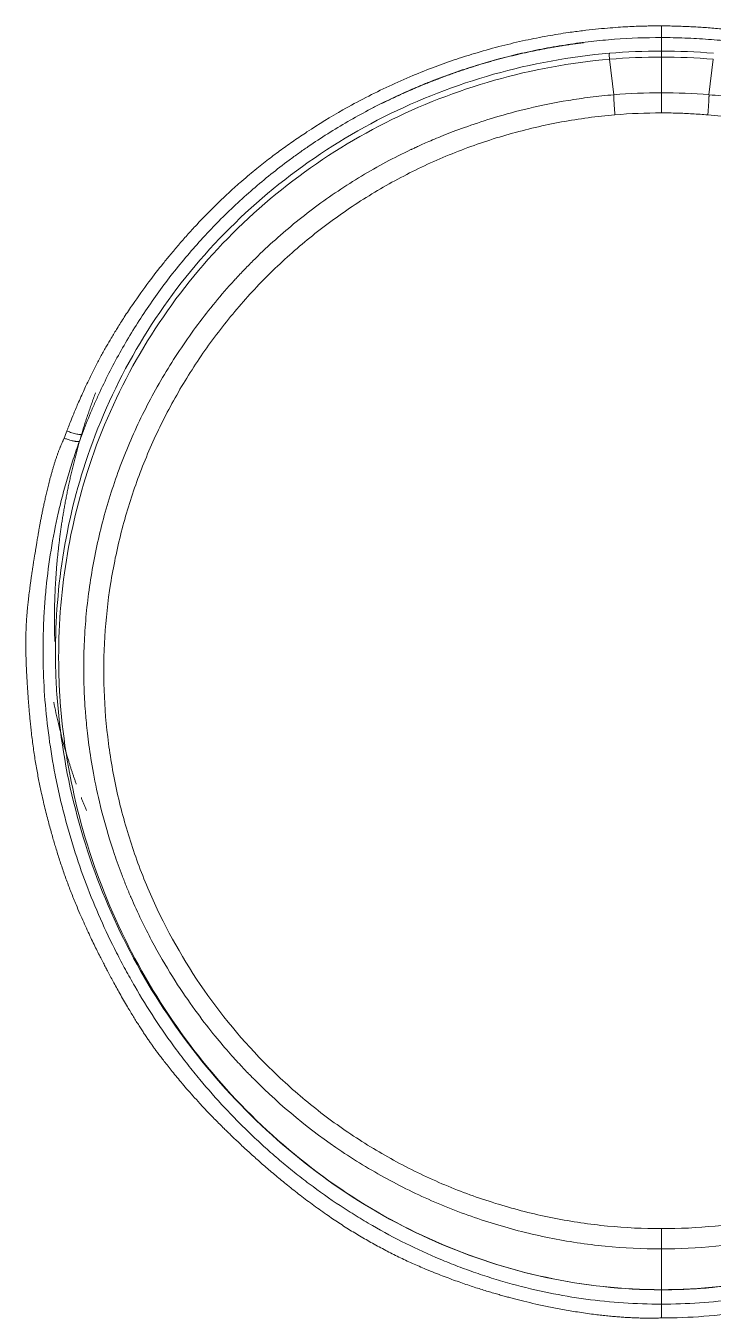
# Model space of a CAD drawing. Extents: x 6534 to 7663, y 0 to 827.
# Drawn here: x 7091.01 to 7104.4, y 447.44 to 472.61 of the extents above; entities that cross this region are included whole.
import ezdxf

# ---------------------------------------------------------------- set-up
doc = ezdxf.new("R2010")
doc.units = 0
doc.header["$LTSCALE"] = 30
doc.header["$MEASUREMENT"] = 0
doc.layers.add('1', color=7, linetype='CONTINUOUS')

msp = doc.modelspace()

# ---------------------------------------------------------------- linework, layer by layer
at = {"layer": '1', "color": 7, "linetype": 'Continuous', "lineweight": 13}
for p, q in [((7103.394, 472.384), (7103.394, 472.384)), ((7103.394, 447.979), (7103.394, 447.713))]:
    msp.add_line(p, q, dxfattribs=at)
at = {"layer": '1', "color": 7, "linetype": 'Continuous', "lineweight": 18}
for p, q in [((7103.394, 471.307), (7103.394, 472.004)), ((7102.466, 471.27), (7102.386, 471.962)), ((7104.322, 471.27), (7104.403, 471.962)), ((7103.394, 448.79), (7103.394, 448.567)), ((7103.394, 448.567), (7103.394, 447.995))]:
    msp.add_line(p, q, dxfattribs=at)
for points, knots in [([(7103.394, 472.612), (7103.377, 472.612), (7103.334, 472.612), (7103.258, 472.612), (7103.16, 472.61), (7103.04, 472.608), (7102.897, 472.603), (7102.732, 472.595), (7102.545, 472.584), (7102.336, 472.568), (7102.105, 472.547), (7101.851, 472.518), (7101.54, 472.477), (7101.168, 472.416), (7100.735, 472.331), (7100.275, 472.223), (7099.829, 472.1), (7099.396, 471.964), (7098.978, 471.816), (7098.538, 471.641), (7097.932, 471.373), (7097.238, 471.015), (7096.63, 470.643), (7096.234, 470.376), (7095.984, 470.199), (7095.778, 470.044), (7095.608, 469.912), (7095.472, 469.802), (7095.328, 469.683), (7095.179, 469.554), (7094.986, 469.383), (7094.701, 469.114), (7094.411, 468.819), (7094.156, 468.54), (7093.985, 468.346), (7093.83, 468.162), (7093.637, 467.926), (7093.388, 467.605), (7093.137, 467.255), (7092.933, 466.95), (7092.795, 466.731), (7092.681, 466.543), (7092.578, 466.366), (7092.478, 466.186), (7092.373, 465.988), (7092.266, 465.777), (7092.153, 465.541), (7092.044, 465.3), (7091.949, 465.077), (7091.881, 464.908), (7091.837, 464.795), (7091.816, 464.739), (7091.809, 464.72)], [0, 0, 0, 0, 0.003552, 0.008593, 0.015124, 0.023145, 0.032657, 0.043661, 0.056158, 0.070147, 0.085629, 0.102605, 0.121072, 0.148461, 0.177909, 0.209417, 0.242985, 0.270623, 0.300261, 0.331899, 0.365539, 0.433253, 0.488373, 0.508883, 0.529393, 0.549903, 0.560905, 0.572669, 0.585196, 0.598484, 0.612534, 0.637123, 0.677525, 0.69607, 0.713457, 0.729687, 0.744762, 0.775145, 0.811847, 0.831926, 0.849381, 0.864211, 0.876415, 0.89083, 0.905997, 0.921916, 0.938586, 0.959097, 0.975492, 0.987772, 0.995941, 1, 1, 1, 1]), ([(7114.98, 464.72), (7114.972, 464.74), (7114.956, 464.783), (7114.929, 464.852), (7114.898, 464.928), (7114.864, 465.013), (7114.826, 465.106), (7114.783, 465.206), (7114.736, 465.314), (7114.685, 465.43), (7114.611, 465.589), (7114.519, 465.782), (7114.411, 465.995), (7114.311, 466.183), (7114.178, 466.423), (7113.989, 466.744), (7113.768, 467.085), (7113.568, 467.374), (7113.417, 467.58), (7113.282, 467.759), (7113.103, 467.988), (7112.86, 468.284), (7112.582, 468.6), (7112.327, 468.871), (7112.111, 469.09), (7111.933, 469.261), (7111.793, 469.391), (7111.687, 469.487), (7111.565, 469.593), (7111.429, 469.71), (7111.276, 469.836), (7111.106, 469.971), (7110.919, 470.113), (7110.714, 470.263), (7110.499, 470.414), (7110.278, 470.561), (7110.057, 470.702), (7109.833, 470.838), (7109.607, 470.969), (7109.379, 471.097), (7109.148, 471.219), (7108.9, 471.344), (7108.636, 471.47), (7108.354, 471.596), (7108.076, 471.712), (7107.795, 471.822), (7107.503, 471.927), (7107.23, 472.018), (7106.958, 472.101), (7106.671, 472.182), (7106.303, 472.275), (7105.855, 472.372), (7105.472, 472.439), (7105.185, 472.481), (7105.024, 472.503), (7104.866, 472.522), (7104.712, 472.539), (7104.562, 472.554), (7104.416, 472.567), (7104.274, 472.577), (7104.137, 472.587), (7104.003, 472.594), (7103.873, 472.6), (7103.748, 472.605), (7103.626, 472.608), (7103.509, 472.611), (7103.432, 472.612), (7103.394, 472.612)], [0, 0, 0, 0, 0.00437, 0.009338, 0.014905, 0.021071, 0.027835, 0.035199, 0.043162, 0.051724, 0.060885, 0.078771, 0.094922, 0.109337, 0.122014, 0.150425, 0.184853, 0.204241, 0.221484, 0.236583, 0.249538, 0.280296, 0.313981, 0.33468, 0.355381, 0.376084, 0.38444, 0.394036, 0.404872, 0.416948, 0.430264, 0.444819, 0.460612, 0.477645, 0.495915, 0.513486, 0.531041, 0.548581, 0.566107, 0.583617, 0.601114, 0.618596, 0.639279, 0.659957, 0.680632, 0.699692, 0.720399, 0.742754, 0.757377, 0.777331, 0.802615, 0.83323, 0.869176, 0.880324, 0.891194, 0.901788, 0.912103, 0.922142, 0.931902, 0.941385, 0.950591, 0.959519, 0.96817, 0.976543, 0.984639, 0.992458, 1, 1, 1, 1]), ([(7092.104, 464.656), (7092.158, 464.797), (7092.213, 464.937), (7092.301, 465.146), (7092.331, 465.215), (7092.392, 465.353), (7092.424, 465.421), (7092.583, 465.762), (7092.72, 466.03), (7093.016, 466.553), (7093.173, 466.809), (7093.425, 467.185), (7093.511, 467.309), (7093.689, 467.554), (7093.78, 467.674), (7094.059, 468.029), (7094.255, 468.259), (7094.51, 468.537), (7094.562, 468.593), (7094.666, 468.702), (7094.719, 468.756), (7094.879, 468.918), (7094.987, 469.023), (7095.318, 469.333), (7095.547, 469.531), (7095.901, 469.815), (7096.021, 469.907), (7096.204, 470.043), (7096.265, 470.088), (7096.389, 470.176), (7096.451, 470.219), (7096.764, 470.433), (7097.02, 470.595), (7097.414, 470.823), (7097.546, 470.896), (7097.748, 471.003), (7097.815, 471.038), (7097.951, 471.107), (7098.02, 471.14), (7098.225, 471.24), (7098.364, 471.303), (7098.573, 471.395), (7098.643, 471.424), (7098.784, 471.483), (7098.854, 471.511), (7099.209, 471.651), (7099.783, 471.851), (7100.372, 472.009), (7100.744, 472.094), (7100.819, 472.11), (7100.968, 472.142), (7101.043, 472.157), (7101.268, 472.199), (7101.418, 472.225), (7101.721, 472.27), (7101.872, 472.29), (7102.176, 472.324), (7102.327, 472.338), (7102.784, 472.373), (7103.089, 472.384), (7103.394, 472.384)], [0, 0, 0, 0, 0.03125, 0.03125, 0.046875, 0.046875, 0.0625, 0.0625, 0.125, 0.125, 0.1875, 0.1875, 0.21875, 0.21875, 0.25, 0.25, 0.3125, 0.3125, 0.328125, 0.328125, 0.34375, 0.34375, 0.375, 0.375, 0.4375, 0.4375, 0.46875, 0.46875, 0.484375, 0.484375, 0.5, 0.5, 0.5625, 0.5625, 0.59375, 0.59375, 0.609375, 0.609375, 0.625, 0.625, 0.65625, 0.65625, 0.671875, 0.671875, 0.6875, 0.6875, 0.75, 0.8125, 0.8125, 0.828125, 0.828125, 0.84375, 0.84375, 0.875, 0.875, 0.90625, 0.90625, 0.9375, 0.9375, 1, 1, 1, 1]), ([(7097.949, 471.101), (7097.981, 471.117), (7098.045, 471.149), (7098.142, 471.195), (7098.239, 471.241), (7098.337, 471.286), (7098.436, 471.33), (7098.535, 471.373), (7098.634, 471.416), (7098.734, 471.458), (7098.834, 471.498), (7098.934, 471.538), (7099.035, 471.577), (7099.136, 471.615), (7099.238, 471.652), (7099.34, 471.689), (7099.442, 471.724), (7099.544, 471.759), (7099.647, 471.792), (7099.75, 471.825), (7099.834, 471.851), (7099.901, 471.871), (7099.95, 471.885), (7099.999, 471.9), (7100.048, 471.914), (7100.097, 471.928), (7100.147, 471.941), (7100.196, 471.955), (7100.245, 471.968), (7100.295, 471.981), (7100.345, 471.994), (7100.394, 472.006), (7100.444, 472.019), (7100.494, 472.031), (7100.544, 472.043), (7100.594, 472.055), (7100.644, 472.067), (7100.695, 472.078), (7100.745, 472.089), (7100.795, 472.1), (7100.846, 472.111), (7100.897, 472.122), (7100.947, 472.132), (7100.998, 472.142), (7101.049, 472.152), (7101.1, 472.162), (7101.151, 472.172), (7101.202, 472.181), (7101.253, 472.19), (7101.305, 472.199), (7101.356, 472.208), (7101.408, 472.217), (7101.459, 472.225), (7101.511, 472.233), (7101.562, 472.241), (7101.614, 472.249), (7101.666, 472.256), (7101.718, 472.264), (7101.77, 472.271), (7101.822, 472.277), (7101.857, 472.282), (7101.874, 472.284)], [0, 0, 0, 0, 0.026209, 0.052436, 0.078678, 0.104933, 0.1312, 0.157475, 0.183756, 0.210042, 0.23633, 0.262617, 0.288901, 0.315179, 0.341449, 0.367708, 0.393953, 0.420183, 0.446394, 0.472583, 0.498747, 0.511091, 0.523445, 0.535811, 0.548187, 0.560574, 0.57297, 0.585376, 0.597791, 0.610215, 0.622648, 0.63509, 0.647541, 0.660002, 0.672471, 0.68495, 0.697438, 0.709935, 0.722442, 0.734958, 0.747483, 0.760018, 0.772562, 0.785115, 0.797678, 0.810251, 0.822833, 0.835425, 0.848026, 0.860637, 0.873258, 0.885888, 0.898528, 0.911178, 0.923838, 0.936507, 0.949186, 0.961875, 0.974573, 0.987282, 1, 1, 1, 1]), ([(7103.394, 472.384), (7103.547, 472.384), (7103.7, 472.381), (7104.005, 472.37), (7104.158, 472.361), (7104.463, 472.338), (7104.615, 472.324), (7104.918, 472.29), (7105.069, 472.27), (7105.523, 472.202), (7105.822, 472.145), (7106.269, 472.043), (7106.417, 472.006), (7106.711, 471.927), (7107.004, 471.843), (7107.294, 471.748), (7107.582, 471.647), (7107.725, 471.594), (7108.008, 471.482), (7108.149, 471.424), (7108.358, 471.333), (7108.427, 471.302), (7108.566, 471.238), (7108.635, 471.206), (7108.977, 471.04), (7109.513, 470.756), (7110.026, 470.433), (7110.402, 470.175), (7110.526, 470.087), (7110.769, 469.907), (7110.89, 469.814), (7111.067, 469.671), (7111.126, 469.623), (7111.242, 469.526), (7111.415, 469.379), (7111.583, 469.227), (7111.914, 468.918), (7112.127, 468.703), (7112.382, 468.425), (7112.433, 468.369), (7112.533, 468.256), (7112.582, 468.198), (7112.729, 468.026), (7112.824, 467.909), (7113.104, 467.554), (7113.281, 467.31), (7113.532, 466.935), (7113.613, 466.808), (7113.732, 466.615), (7113.771, 466.55), (7113.847, 466.42), (7113.885, 466.355), (7114.07, 466.027), (7114.207, 465.76), (7114.461, 465.215), (7114.578, 464.938), (7114.685, 464.656)], [0, 0, 0, 0, 0.03125, 0.03125, 0.0625, 0.0625, 0.09375, 0.09375, 0.125, 0.125, 0.1875, 0.1875, 0.21875, 0.21875, 0.25, 0.28125, 0.28125, 0.3125, 0.3125, 0.34375, 0.34375, 0.359375, 0.359375, 0.375, 0.375, 0.4375, 0.5, 0.5, 0.53125, 0.53125, 0.5625, 0.5625, 0.578125, 0.578125, 0.59375, 0.625, 0.625, 0.6875, 0.6875, 0.703125, 0.703125, 0.71875, 0.71875, 0.75, 0.75, 0.8125, 0.8125, 0.84375, 0.84375, 0.859375, 0.859375, 0.875, 0.875, 0.9375, 0.9375, 1, 1, 1, 1]), ([(7102.466, 471.27), (7102.309, 471.257), (7102.156, 471.241), (7101.861, 471.203), (7101.718, 471.182), (7101.304, 471.114), (7101.048, 471.061), (7100.574, 470.949), (7100.357, 470.89), (7099.961, 470.771), (7099.781, 470.712), (7099.458, 470.598), (7099.315, 470.544), (7099.064, 470.445), (7098.956, 470.399), (7098.773, 470.32), (7098.698, 470.287), (7098.611, 470.247), (7098.586, 470.235), (7098.554, 470.22), (7098.54, 470.214), (7098.526, 470.207), (7098.52, 470.204), (7098.517, 470.203), (7098.515, 470.202), (7098.515, 470.202), (7098.514, 470.202), (7098.514, 470.201), (7098.514, 470.201), (7098.514, 470.201), (7098.514, 470.201), (7098.514, 470.201), (7098.514, 470.201), (7098.349, 470.123), (7098.186, 470.041), (7097.865, 469.869), (7097.707, 469.779), (7097.241, 469.499), (7096.941, 469.298), (7096.364, 468.87), (7096.087, 468.642), (7095.69, 468.283), (7095.561, 468.161), (7095.373, 467.973), (7095.279, 467.877), (7095.173, 467.765), (7095.12, 467.708), (7095.094, 467.679), (7095.081, 467.665), (7095.074, 467.658), (7095.071, 467.654), (7095.07, 467.653), (7095.069, 467.652), (7095.068, 467.651), (7094.817, 467.376), (7094.581, 467.09), (7094.139, 466.498), (7093.934, 466.193), (7093.555, 465.567), (7093.381, 465.245), (7093.067, 464.588), (7092.927, 464.252), (7092.742, 463.741), (7092.685, 463.57), (7092.579, 463.224), (7092.531, 463.051), (7092.398, 462.528), (7092.326, 462.176), (7092.216, 461.469), (7092.178, 461.114), (7092.146, 460.583), (7092.137, 460.317), (7092.137, 460.008), (7092.14, 459.853), (7092.142, 459.776), (7092.144, 459.738), (7092.144, 459.719), (7092.145, 459.709), (7092.145, 459.704), (7092.145, 459.702), (7092.145, 459.701), (7092.145, 459.7), (7092.145, 459.7), (7092.145, 459.7), (7092.145, 459.699), (7092.145, 459.699), (7092.146, 459.669), (7092.148, 459.62), (7092.154, 459.487), (7092.159, 459.403), (7092.174, 459.198), (7092.184, 459.077), (7092.213, 458.801), (7092.231, 458.645), (7092.282, 458.299), (7092.314, 458.109), (7092.396, 457.695), (7092.447, 457.472), (7092.572, 456.995), (7092.647, 456.741), (7092.783, 456.339), (7092.832, 456.202), (7092.913, 455.992), (7092.955, 455.886), (7093.006, 455.76), (7093.033, 455.697), (7093.047, 455.665), (7093.053, 455.649), (7093.057, 455.641), (7093.058, 455.638), (7093.059, 455.635), (7093.06, 455.634), (7093.19, 455.332), (7093.325, 455.054), (7093.597, 454.542), (7093.734, 454.307), (7094.002, 453.879), (7094.134, 453.685), (7094.384, 453.334), (7094.504, 453.177), (7094.726, 452.898), (7094.83, 452.775), (7095.016, 452.56), (7095.099, 452.469), (7095.242, 452.314), (7095.303, 452.251), (7095.375, 452.177), (7095.396, 452.156), (7095.422, 452.129), (7095.434, 452.116), (7095.447, 452.104), (7095.452, 452.099), (7095.455, 452.096), (7095.456, 452.095), (7095.457, 452.094), (7095.457, 452.094), (7095.457, 452.094), (7095.457, 452.094), (7095.457, 452.094), (7095.457, 452.094), (7095.457, 452.094), (7095.457, 452.094), (7095.98, 451.57), (7096.553, 451.099), (7097.47, 450.484), (7097.786, 450.294), (7098.434, 449.946), (7098.767, 449.788), (7099.276, 449.577), (7099.447, 449.51), (7099.793, 449.386), (7099.967, 449.329), (7100.494, 449.168), (7100.85, 449.078), (7101.57, 448.934), (7101.933, 448.879), (7102.663, 448.808), (7103.029, 448.79), (7103.394, 448.79)], [0, 0, 0, 0, 0.007813, 0.007813, 0.015625, 0.015625, 0.03125, 0.03125, 0.046875, 0.046875, 0.0625, 0.0625, 0.078125, 0.078125, 0.09375, 0.09375, 0.109375, 0.109375, 0.117188, 0.117188, 0.121094, 0.123047, 0.124023, 0.124512, 0.124756, 0.124878, 0.124939, 0.124969, 0.124985, 0.124992, 0.124996, 0.124996, 0.125, 0.125, 0.140625, 0.140625, 0.15625, 0.15625, 0.1875, 0.1875, 0.21875, 0.21875, 0.234375, 0.234375, 0.242188, 0.246094, 0.248047, 0.249023, 0.249512, 0.249756, 0.249878, 0.249939, 0.249939, 0.25, 0.25, 0.28125, 0.28125, 0.3125, 0.3125, 0.34375, 0.34375, 0.375, 0.375, 0.390625, 0.390625, 0.40625, 0.40625, 0.4375, 0.4375, 0.46875, 0.46875, 0.484375, 0.492188, 0.496094, 0.498047, 0.499023, 0.499512, 0.499756, 0.499878, 0.499939, 0.499969, 0.499985, 0.499992, 0.499996, 0.499996, 0.5, 0.5, 0.515625, 0.515625, 0.53125, 0.53125, 0.546875, 0.546875, 0.5625, 0.5625, 0.578125, 0.578125, 0.59375, 0.59375, 0.609375, 0.609375, 0.617188, 0.617188, 0.621094, 0.623047, 0.624023, 0.624512, 0.624756, 0.624878, 0.624939, 0.624939, 0.625, 0.625, 0.640625, 0.640625, 0.65625, 0.65625, 0.671875, 0.671875, 0.6875, 0.6875, 0.703125, 0.703125, 0.71875, 0.71875, 0.734375, 0.734375, 0.742188, 0.742188, 0.746094, 0.748047, 0.749023, 0.749512, 0.749756, 0.749878, 0.749939, 0.749969, 0.749985, 0.749992, 0.749996, 0.749996, 0.75, 0.75, 0.8125, 0.8125, 0.84375, 0.84375, 0.875, 0.875, 0.890625, 0.890625, 0.90625, 0.90625, 0.9375, 0.9375, 0.96875, 0.96875, 1, 1, 1, 1]), ([(7103.394, 448.79), (7103.74, 448.79), (7104.087, 448.806), (7104.783, 448.871), (7105.132, 448.92), (7105.825, 449.053), (7106.17, 449.136), (7106.854, 449.335), (7107.193, 449.451), (7107.862, 449.717), (7108.191, 449.867), (7108.836, 450.2), (7109.152, 450.382), (7109.768, 450.78), (7110.067, 450.994), (7110.502, 451.339), (7110.645, 451.458), (7110.854, 451.642), (7110.958, 451.735), (7111.078, 451.847), (7111.137, 451.903), (7111.167, 451.931), (7111.207, 451.971), (7111.233, 451.996), (7111.314, 452.076), (7111.369, 452.131), (7111.506, 452.272), (7111.588, 452.358), (7111.777, 452.565), (7111.883, 452.685), (7112.116, 452.964), (7112.243, 453.122), (7112.511, 453.479), (7112.652, 453.678), (7112.942, 454.122), (7113.091, 454.367), (7113.314, 454.771), (7113.388, 454.911), (7113.499, 455.132), (7113.589, 455.323), (7113.616, 455.381), (7113.648, 455.45), (7113.819, 455.834), (7113.936, 456.136), (7114.133, 456.71), (7114.214, 456.982), (7114.347, 457.489), (7114.399, 457.724), (7114.484, 458.157), (7114.516, 458.354), (7114.566, 458.709), (7114.584, 458.865), (7114.611, 459.138), (7114.62, 459.254), (7114.632, 459.444), (7114.636, 459.518), (7114.64, 459.598), (7114.641, 459.62), (7114.642, 459.644), (7114.642, 459.654), (7114.643, 459.663), (7114.643, 459.666), (7114.643, 459.669), (7114.643, 459.669), (7114.643, 459.669), (7114.643, 459.669), (7114.656, 459.996), (7114.654, 460.327), (7114.621, 460.996), (7114.589, 461.333), (7114.493, 462.008), (7114.43, 462.347), (7114.27, 463.023), (7114.174, 463.36), (7114.005, 463.863), (7113.944, 464.03), (7113.814, 464.362), (7113.744, 464.527), (7113.522, 465.019), (7113.358, 465.342), (7112.993, 465.976), (7112.794, 466.287), (7112.471, 466.741), (7112.359, 466.89), (7112.184, 467.111), (7112.095, 467.221), (7111.989, 467.347), (7111.935, 467.41), (7111.908, 467.441), (7111.894, 467.456), (7111.888, 467.463), (7111.885, 467.468), (7111.883, 467.47), (7111.635, 467.753), (7111.375, 468.022), (7110.832, 468.53), (7110.548, 468.77), (7109.959, 469.22), (7109.653, 469.43), (7109.181, 469.721), (7109.022, 469.814), (7108.779, 469.947), (7108.697, 469.99), (7108.574, 470.054), (7108.513, 470.085), (7108.44, 470.121), (7108.404, 470.139), (7108.386, 470.148), (7108.377, 470.152), (7108.372, 470.155), (7108.37, 470.156), (7108.369, 470.156), (7108.368, 470.157), (7108.368, 470.157), (7108.368, 470.157), (7108.368, 470.157), (7108.368, 470.157), (7108.345, 470.168), (7108.305, 470.187), (7108.191, 470.241), (7108.116, 470.275), (7107.933, 470.357), (7107.824, 470.404), (7107.569, 470.507), (7107.423, 470.564), (7107.093, 470.683), (7106.909, 470.745), (7106.502, 470.87), (7106.278, 470.932), (7105.79, 471.05), (7105.526, 471.106), (7105.098, 471.178), (7104.95, 471.2), (7104.644, 471.239), (7104.486, 471.256), (7104.322, 471.27)], [0, 0, 0, 0, 0.000008, 0.000008, 0.000015, 0.000015, 0.000023, 0.000023, 0.000031, 0.000031, 0.000038, 0.000038, 0.000046, 0.000046, 0.000053, 0.000053, 0.000057, 0.000057, 0.000059, 0.000059, 0.000061, 0.000061, 0.000061, 0.000065, 0.000065, 0.000069, 0.000069, 0.000072, 0.000072, 0.000076, 0.000076, 0.00008, 0.00008, 0.000084, 0.000084, 0.000088, 0.000088, 0.00009, 0.00009, 0.00009, 0.000091, 0.000091, 0.000091, 0.000095, 0.000095, 0.000099, 0.000099, 0.000103, 0.000103, 0.000107, 0.000107, 0.000111, 0.000111, 0.000114, 0.000114, 0.000118, 0.000118, 0.00012, 0.00012, 0.00012, 0.000122, 0.000122, 0.000122, 0.00013, 0.00013, 0.000137, 0.000137, 0.062629, 0.062629, 0.12512, 0.12512, 0.187612, 0.187612, 0.250103, 0.250103, 0.281349, 0.281349, 0.312594, 0.312594, 0.375086, 0.375086, 0.437577, 0.437577, 0.468823, 0.468823, 0.484446, 0.492257, 0.496163, 0.498116, 0.499092, 0.49958, 0.49958, 0.500069, 0.500069, 0.56256, 0.56256, 0.625051, 0.625051, 0.687543, 0.687543, 0.718789, 0.718789, 0.734411, 0.734411, 0.742223, 0.746129, 0.748081, 0.749058, 0.749546, 0.74979, 0.749912, 0.749973, 0.750004, 0.750019, 0.750027, 0.750027, 0.750034, 0.750034, 0.78128, 0.78128, 0.812526, 0.812526, 0.843771, 0.843771, 0.875017, 0.875017, 0.906263, 0.906263, 0.937509, 0.937509, 0.968754, 0.968754, 0.984377, 0.984377, 1, 1, 1, 1]), ([(7103.394, 470.917), (7103.495, 470.917), (7103.697, 470.914), (7103.998, 470.901), (7104.199, 470.887), (7104.299, 470.879)], [0, 0, 0, 0, 0.33373, 0.666922, 1, 1, 1, 1]), ([(7091.574, 460.623), (7091.573, 460.633), (7091.572, 460.678), (7091.57, 460.756), (7091.568, 460.859), (7091.567, 460.961), (7091.567, 461.062), (7091.567, 461.164), (7091.569, 461.264), (7091.571, 461.364), (7091.574, 461.464), (7091.578, 461.564), (7091.582, 461.663), (7091.588, 461.761), (7091.594, 461.859), (7091.601, 461.957), (7091.608, 462.054), (7091.616, 462.151), (7091.625, 462.247), (7091.635, 462.343), (7091.646, 462.439), (7091.657, 462.534), (7091.668, 462.629), (7091.681, 462.724), (7091.694, 462.818), (7091.705, 462.897), (7091.715, 462.961), (7091.723, 463.01), (7091.731, 463.06), (7091.739, 463.109), (7091.747, 463.159), (7091.756, 463.209), (7091.765, 463.259), (7091.774, 463.309), (7091.783, 463.359), (7091.792, 463.409), (7091.802, 463.459), (7091.812, 463.509), (7091.822, 463.56), (7091.832, 463.61), (7091.843, 463.661), (7091.854, 463.711), (7091.865, 463.762), (7091.876, 463.813), (7091.888, 463.863), (7091.899, 463.914), (7091.911, 463.965), (7091.924, 464.016), (7091.936, 464.067), (7091.949, 464.118), (7091.962, 464.169), (7091.975, 464.221), (7091.988, 464.272), (7092.002, 464.323), (7092.016, 464.374), (7092.03, 464.426), (7092.044, 464.477), (7092.059, 464.529), (7092.074, 464.58), (7092.089, 464.632), (7092.104, 464.683), (7092.12, 464.735), (7092.136, 464.787), (7092.152, 464.838), (7092.168, 464.89), (7092.185, 464.942), (7092.202, 464.994), (7092.219, 465.045), (7092.236, 465.097), (7092.254, 465.149), (7092.272, 465.201), (7092.29, 465.253), (7092.308, 465.305), (7092.327, 465.356), (7092.346, 465.408), (7092.359, 465.443), (7092.366, 465.461), (7092.366, 465.462)], [0, 0, 0, 0, 0.006296, 0.027157, 0.047922, 0.068593, 0.089172, 0.10966, 0.130061, 0.150376, 0.170608, 0.190758, 0.210827, 0.230819, 0.250735, 0.270576, 0.290344, 0.310041, 0.329669, 0.349229, 0.368722, 0.388151, 0.407515, 0.426817, 0.446053, 0.465223, 0.475342, 0.485486, 0.495654, 0.505847, 0.516065, 0.526307, 0.536573, 0.546864, 0.557179, 0.567517, 0.57788, 0.588267, 0.598677, 0.609111, 0.619569, 0.63005, 0.640555, 0.651083, 0.661634, 0.672208, 0.682806, 0.693426, 0.704069, 0.714734, 0.725423, 0.736133, 0.746866, 0.757622, 0.768399, 0.779199, 0.79002, 0.800864, 0.811729, 0.822616, 0.833524, 0.844454, 0.855405, 0.866377, 0.877371, 0.888385, 0.89942, 0.910477, 0.921554, 0.932651, 0.943769, 0.954908, 0.966066, 0.977245, 0.988444, 0.999663, 1, 1, 1, 1]), ([(7091.757, 464.581), (7091.753, 464.574), (7091.747, 464.561), (7091.738, 464.54), (7091.728, 464.519), (7091.718, 464.497), (7091.709, 464.474), (7091.699, 464.451), (7091.689, 464.427), (7091.679, 464.403), (7091.669, 464.378), (7091.659, 464.353), (7091.649, 464.326), (7091.639, 464.3), (7091.629, 464.272), (7091.619, 464.244), (7091.609, 464.216), (7091.599, 464.187), (7091.589, 464.157), (7091.579, 464.126), (7091.569, 464.095), (7091.559, 464.064), (7091.549, 464.032), (7091.539, 463.999), (7091.529, 463.965), (7091.52, 463.931), (7091.51, 463.896), (7091.5, 463.86), (7091.49, 463.824), (7091.48, 463.787), (7091.464, 463.725), (7091.443, 463.642), (7091.418, 463.537), (7091.395, 463.437), (7091.373, 463.34), (7091.353, 463.248), (7091.335, 463.16), (7091.318, 463.076), (7091.302, 462.997), (7091.288, 462.922), (7091.275, 462.851), (7091.263, 462.784), (7091.252, 462.722), (7091.242, 462.664), (7091.233, 462.611), (7091.225, 462.562), (7091.218, 462.517), (7091.211, 462.477), (7091.205, 462.441), (7091.198, 462.398), (7091.19, 462.347), (7091.18, 462.286), (7091.169, 462.224), (7091.159, 462.16), (7091.149, 462.095), (7091.139, 462.028), (7091.129, 461.961), (7091.119, 461.892), (7091.109, 461.822), (7091.099, 461.751), (7091.086, 461.653), (7091.071, 461.537), (7091.057, 461.408), (7091.045, 461.301), (7091.037, 461.215), (7091.031, 461.15), (7091.028, 461.106), (7091.025, 461.07), (7091.022, 461.034), (7091.02, 460.99), (7091.017, 460.943), (7091.015, 460.891), (7091.013, 460.836), (7091.012, 460.778), (7091.01, 460.716), (7091.01, 460.65), (7091.009, 460.58), (7091.01, 460.507), (7091.01, 460.431), (7091.012, 460.35), (7091.014, 460.266), (7091.017, 460.179), (7091.021, 460.091), (7091.025, 460.004), (7091.03, 459.918), (7091.035, 459.828), (7091.04, 459.735), (7091.047, 459.639), (7091.054, 459.54), (7091.061, 459.438), (7091.07, 459.332), (7091.079, 459.224), (7091.09, 459.112), (7091.101, 458.997), (7091.115, 458.869), (7091.131, 458.73), (7091.151, 458.582), (7091.171, 458.438), (7091.193, 458.299), (7091.216, 458.163), (7091.24, 458.031), (7091.264, 457.904), (7091.289, 457.78), (7091.319, 457.643), (7091.353, 457.494), (7091.391, 457.336), (7091.429, 457.186), (7091.466, 457.047), (7091.502, 456.916), (7091.536, 456.795), (7091.569, 456.682), (7091.603, 456.57), (7091.638, 456.454), (7091.677, 456.333), (7091.718, 456.211), (7091.759, 456.091), (7091.803, 455.971), (7091.847, 455.851), (7091.893, 455.732), (7091.94, 455.614), (7091.996, 455.476), (7092.062, 455.322), (7092.135, 455.155), (7092.206, 455), (7092.274, 454.855), (7092.338, 454.721), (7092.399, 454.598), (7092.455, 454.485), (7092.508, 454.383), (7092.555, 454.291), (7092.622, 454.164), (7092.715, 453.989), (7092.844, 453.756), (7092.958, 453.559), (7093.047, 453.408), (7093.105, 453.313), (7093.161, 453.223), (7093.215, 453.138), (7093.267, 453.057), (7093.317, 452.982), (7093.364, 452.911), (7093.409, 452.844), (7093.445, 452.793), (7093.474, 452.752), (7093.5, 452.716), (7093.535, 452.668), (7093.579, 452.61), (7093.631, 452.54), (7093.693, 452.46), (7093.763, 452.37), (7093.844, 452.269), (7093.934, 452.158), (7094.035, 452.037), (7094.146, 451.907), (7094.268, 451.768), (7094.402, 451.621), (7094.547, 451.465), (7094.705, 451.302), (7094.839, 451.168), (7094.945, 451.064), (7095.02, 450.992), (7095.098, 450.917), (7095.18, 450.839), (7095.265, 450.76), (7095.354, 450.678), (7095.446, 450.594), (7095.543, 450.508), (7095.642, 450.42), (7095.746, 450.33), (7095.854, 450.239), (7095.966, 450.146), (7096.082, 450.051), (7096.202, 449.955), (7096.326, 449.858), (7096.455, 449.759), (7096.588, 449.66), (7096.726, 449.56), (7096.86, 449.465), (7096.988, 449.377), (7097.11, 449.295), (7097.233, 449.216), (7097.357, 449.138), (7097.482, 449.062), (7097.607, 448.988), (7097.734, 448.916), (7097.861, 448.846), (7097.989, 448.778), (7098.118, 448.711), (7098.247, 448.647), (7098.377, 448.584), (7098.508, 448.523), (7098.64, 448.465), (7098.781, 448.404), (7098.93, 448.343), (7099.085, 448.281), (7099.235, 448.224), (7099.379, 448.171), (7099.518, 448.122), (7099.651, 448.077), (7099.778, 448.035), (7099.9, 447.997), (7100.015, 447.961), (7100.125, 447.929), (7100.229, 447.899), (7100.326, 447.872), (7100.418, 447.847), (7100.547, 447.813), (7100.722, 447.768), (7100.953, 447.714), (7101.203, 447.66), (7101.474, 447.608), (7101.766, 447.559), (7102.01, 447.524), (7102.198, 447.5), (7102.322, 447.487), (7102.441, 447.475), (7102.554, 447.466), (7102.662, 447.458), (7102.765, 447.452), (7102.862, 447.447), (7102.954, 447.444), (7103.041, 447.442), (7103.122, 447.441), (7103.198, 447.441), (7103.268, 447.442), (7103.333, 447.443), (7103.375, 447.445), (7103.394, 447.446)], [0, 0, 0, 0, 0.000926, 0.001878, 0.002856, 0.003859, 0.004888, 0.005943, 0.007022, 0.008127, 0.009257, 0.010412, 0.011592, 0.012797, 0.014025, 0.015278, 0.016555, 0.017855, 0.019178, 0.020525, 0.021896, 0.023292, 0.024713, 0.02616, 0.027633, 0.029134, 0.030662, 0.032216, 0.033799, 0.03541, 0.037048, 0.041736, 0.046246, 0.050574, 0.054715, 0.058668, 0.062432, 0.066009, 0.069398, 0.0726, 0.075615, 0.078442, 0.081082, 0.083536, 0.085802, 0.087882, 0.089776, 0.091483, 0.093003, 0.094338, 0.096884, 0.099481, 0.102127, 0.104824, 0.107572, 0.11037, 0.113218, 0.116117, 0.119067, 0.122068, 0.125119, 0.131385, 0.136767, 0.141261, 0.144869, 0.147589, 0.149421, 0.150364, 0.152049, 0.153884, 0.155869, 0.158004, 0.16029, 0.162726, 0.165312, 0.168049, 0.170935, 0.173972, 0.177159, 0.180495, 0.183982, 0.187619, 0.191405, 0.194867, 0.19846, 0.202185, 0.206042, 0.210031, 0.214151, 0.218404, 0.222789, 0.227306, 0.231955, 0.236737, 0.241652, 0.247978, 0.254147, 0.260157, 0.266008, 0.271701, 0.277234, 0.282609, 0.287826, 0.292883, 0.300014, 0.306761, 0.313126, 0.319108, 0.324707, 0.329923, 0.334757, 0.339207, 0.34449, 0.349769, 0.355047, 0.360322, 0.365594, 0.370864, 0.376132, 0.381396, 0.386658, 0.394652, 0.402183, 0.409251, 0.415855, 0.421997, 0.427675, 0.43289, 0.437642, 0.441931, 0.445758, 0.45548, 0.466513, 0.478859, 0.483678, 0.488284, 0.492676, 0.496855, 0.50082, 0.504572, 0.508109, 0.511433, 0.514544, 0.515824, 0.517685, 0.520128, 0.523152, 0.526757, 0.530943, 0.535711, 0.541059, 0.546988, 0.553498, 0.560589, 0.56826, 0.576511, 0.585341, 0.59475, 0.604737, 0.608896, 0.613224, 0.617722, 0.622389, 0.627228, 0.632236, 0.637415, 0.642764, 0.648285, 0.653976, 0.659838, 0.665872, 0.672077, 0.678454, 0.685003, 0.691724, 0.698617, 0.705683, 0.712922, 0.719009, 0.725088, 0.731159, 0.73722, 0.743273, 0.749318, 0.755353, 0.761379, 0.767396, 0.773404, 0.779402, 0.78539, 0.791369, 0.797338, 0.803297, 0.810478, 0.817386, 0.824022, 0.830386, 0.836478, 0.842298, 0.847847, 0.853124, 0.858129, 0.862863, 0.867325, 0.871515, 0.875435, 0.879083, 0.888086, 0.897892, 0.9085, 0.919912, 0.932129, 0.945152, 0.950527, 0.955679, 0.960606, 0.965309, 0.969788, 0.974043, 0.978073, 0.981879, 0.98546, 0.988817, 0.991949, 0.994857, 0.997541, 1, 1, 1, 1]), ([(7092.054, 464.52), (7092.012, 464.405), (7091.972, 464.29), (7091.915, 464.117), (7091.896, 464.059), (7091.86, 463.943), (7091.842, 463.884), (7091.791, 463.709), (7091.758, 463.592), (7091.697, 463.356), (7091.668, 463.238), (7091.587, 462.881), (7091.54, 462.642), (7091.462, 462.16), (7091.43, 461.918), (7091.393, 461.551), (7091.383, 461.428), (7091.366, 461.184), (7091.359, 461.062), (7091.344, 460.696), (7091.342, 460.452), (7091.356, 459.721), (7091.395, 459.235), (7091.494, 458.508), (7091.534, 458.266), (7091.605, 457.903), (7091.63, 457.782), (7091.684, 457.541), (7091.713, 457.42), (7091.805, 457.062), (7091.872, 456.826), (7092.019, 456.358), (7092.099, 456.127), (7092.272, 455.67), (7092.364, 455.443), (7092.562, 454.996), (7092.667, 454.775), (7092.834, 454.446), (7092.891, 454.338), (7093.009, 454.121), (7093.069, 454.014), (7093.255, 453.693), (7093.384, 453.483), (7093.655, 453.072), (7093.795, 452.87), (7094.015, 452.573), (7094.127, 452.426), (7094.242, 452.282), (7094.32, 452.186), (7094.359, 452.138), (7094.557, 451.901), (7094.72, 451.717), (7094.972, 451.447), (7095.057, 451.359), (7095.23, 451.184), (7095.317, 451.098), (7095.495, 450.928), (7095.585, 450.844), (7095.768, 450.679), (7095.861, 450.598), (7096.049, 450.439), (7096.144, 450.36), (7096.336, 450.207), (7096.628, 449.981), (7096.929, 449.768), (7097.237, 449.565), (7097.341, 449.499), (7097.55, 449.369), (7097.656, 449.306), (7097.976, 449.121), (7098.193, 449.005), (7098.633, 448.786), (7098.857, 448.683), (7099.199, 448.54), (7099.314, 448.494), (7099.544, 448.406), (7099.66, 448.364), (7099.894, 448.284), (7100.011, 448.245), (7100.247, 448.172), (7100.366, 448.138), (7100.722, 448.041), (7100.961, 447.984), (7101.44, 447.886), (7101.682, 447.845), (7102.167, 447.78), (7102.41, 447.755), (7102.9, 447.722), (7103.147, 447.714), (7103.394, 447.714)], [0, 0, 0, 0, 0.015625, 0.015625, 0.023438, 0.023438, 0.03125, 0.03125, 0.046875, 0.046875, 0.0625, 0.0625, 0.09375, 0.09375, 0.125, 0.125, 0.140625, 0.140625, 0.15625, 0.15625, 0.1875, 0.1875, 0.25, 0.25, 0.28125, 0.28125, 0.296875, 0.296875, 0.3125, 0.3125, 0.34375, 0.34375, 0.375, 0.375, 0.40625, 0.40625, 0.4375, 0.4375, 0.453125, 0.453125, 0.46875, 0.46875, 0.5, 0.5, 0.53125, 0.53125, 0.546875, 0.554688, 0.554688, 0.5625, 0.5625, 0.59375, 0.59375, 0.609375, 0.609375, 0.625, 0.625, 0.640625, 0.640625, 0.65625, 0.65625, 0.671875, 0.671875, 0.6875, 0.71875, 0.71875, 0.734375, 0.734375, 0.75, 0.75, 0.78125, 0.78125, 0.8125, 0.8125, 0.828125, 0.828125, 0.84375, 0.84375, 0.859375, 0.859375, 0.875, 0.875, 0.90625, 0.90625, 0.9375, 0.9375, 0.96875, 0.96875, 1, 1, 1, 1]), ([(7092.054, 464.519), (7092.059, 464.532), (7092.063, 464.544), (7092.072, 464.569), (7092.077, 464.581), (7092.089, 464.614), (7092.097, 464.635), (7092.104, 464.656)], [0, 0, 0, 0, 0.271085, 0.271085, 0.542169, 0.542169, 1, 1, 1, 1]), ([(7115.032, 464.581), (7115.095, 464.409), (7115.152, 464.24), (7115.258, 463.903), (7115.307, 463.736), (7115.396, 463.402), (7115.436, 463.236), (7115.49, 462.988), (7115.516, 462.865), (7115.543, 462.722), (7115.556, 462.65), (7115.562, 462.615), (7115.565, 462.597), (7115.567, 462.588), (7115.568, 462.584), (7115.568, 462.581), (7115.568, 462.58), (7115.568, 462.58), (7115.568, 462.58), (7115.568, 462.579), (7115.568, 462.579), (7115.646, 462.127), (7115.703, 461.713), (7115.756, 461.152), (7115.769, 460.975), (7115.779, 460.724), (7115.783, 460.603), (7115.783, 460.467), (7115.782, 460.402), (7115.782, 460.369), (7115.782, 460.353), (7115.781, 460.345), (7115.781, 460.341), (7115.781, 460.339), (7115.781, 460.338), (7115.781, 460.337), (7115.781, 460.337), (7115.781, 460.337), (7115.781, 460.337), (7115.77, 459.881), (7115.737, 459.425), (7115.657, 458.743), (7115.625, 458.516), (7115.571, 458.175), (7115.541, 458.005), (7115.504, 457.806), (7115.485, 457.707), (7115.475, 457.657), (7115.47, 457.633), (7115.468, 457.622), (7115.466, 457.615), (7115.466, 457.611), (7115.419, 457.384), (7115.363, 457.155), (7115.23, 456.687), (7115.153, 456.448), (7114.979, 455.96), (7114.882, 455.711), (7114.721, 455.33), (7114.665, 455.201), (7114.577, 455.007), (7114.532, 454.91), (7114.477, 454.795), (7114.45, 454.738), (7114.436, 454.709), (7114.429, 454.694), (7114.426, 454.688), (7114.424, 454.684), (7114.423, 454.682), (7114.29, 454.41), (7114.153, 454.146), (7113.865, 453.629), (7113.715, 453.376), (7113.396, 452.882), (7113.228, 452.64), (7112.872, 452.168), (7112.683, 451.937), (7112.382, 451.6), (7112.279, 451.489), (7112.159, 451.366), (7112.144, 451.35), (7112.128, 451.335), (7112.126, 451.333), (7112.126, 451.332), (7112.126, 451.332), (7112.125, 451.331), (7112.123, 451.33), (7112.118, 451.324), (7112.105, 451.311), (7112.061, 451.267), (7111.958, 451.164), (7111.864, 451.071), (7111.548, 450.766), (7111.296, 450.537), (7110.795, 450.108), (7110.546, 449.908), (7110.175, 449.631), (7110.052, 449.543), (7109.869, 449.416), (7109.777, 449.353), (7109.671, 449.283), (7109.619, 449.249), (7109.592, 449.232), (7109.579, 449.223), (7109.572, 449.219), (7109.569, 449.217), (7109.567, 449.216), (7109.567, 449.215), (7109.566, 449.215), (7109.566, 449.215), (7109.566, 449.215), (7109.384, 449.098), (7109.19, 448.984), (7108.775, 448.76), (7108.553, 448.651), (7108.079, 448.438), (7107.826, 448.335), (7107.421, 448.184), (7107.281, 448.134), (7107.065, 448.061), (7106.955, 448.024), (7106.823, 447.982), (7106.757, 447.961), (7106.723, 447.951), (7106.706, 447.946), (7106.698, 447.943), (7106.694, 447.942), (7106.692, 447.941), (7106.691, 447.941), (7106.69, 447.941), (7106.69, 447.941), (7106.422, 447.858), (7106.15, 447.786), (7105.604, 447.662), (7105.329, 447.61), (7104.777, 447.528), (7104.5, 447.497), (7103.946, 447.456), (7103.67, 447.446), (7103.394, 447.446)], [0, 0, 0, 0, 0.03125, 0.03125, 0.0625, 0.0625, 0.09375, 0.09375, 0.109375, 0.117188, 0.121094, 0.123047, 0.124023, 0.124512, 0.124756, 0.124878, 0.124939, 0.124969, 0.124985, 0.124985, 0.125, 0.125, 0.1875, 0.1875, 0.21875, 0.21875, 0.234375, 0.242187, 0.246094, 0.248047, 0.249023, 0.249512, 0.249756, 0.249878, 0.249939, 0.249969, 0.249985, 0.249985, 0.25, 0.25, 0.3125, 0.3125, 0.34375, 0.34375, 0.359375, 0.367188, 0.371094, 0.373047, 0.374023, 0.374512, 0.374512, 0.375, 0.375, 0.40625, 0.40625, 0.4375, 0.4375, 0.46875, 0.46875, 0.484375, 0.484375, 0.492188, 0.496094, 0.498047, 0.499023, 0.499512, 0.499756, 0.499756, 0.5, 0.5, 0.53125, 0.53125, 0.5625, 0.5625, 0.59375, 0.59375, 0.625, 0.625, 0.640625, 0.640625, 0.642578, 0.642822, 0.642853, 0.642853, 0.642883, 0.642883, 0.642944, 0.643066, 0.643555, 0.644531, 0.648438, 0.65625, 0.65625, 0.6875, 0.6875, 0.71875, 0.71875, 0.734375, 0.734375, 0.742188, 0.746094, 0.748047, 0.749023, 0.749512, 0.749756, 0.749878, 0.749939, 0.749969, 0.749985, 0.749985, 0.75, 0.75, 0.78125, 0.78125, 0.8125, 0.8125, 0.84375, 0.84375, 0.859375, 0.859375, 0.867188, 0.871094, 0.873047, 0.874023, 0.874512, 0.874756, 0.874878, 0.874939, 0.874969, 0.874969, 0.875, 0.875, 0.90625, 0.90625, 0.9375, 0.9375, 0.96875, 0.96875, 1, 1, 1, 1]), ([(7114.735, 464.52), (7114.777, 464.405), (7114.817, 464.289), (7114.874, 464.116), (7114.893, 464.058), (7114.929, 463.941), (7114.947, 463.883), (7114.999, 463.707), (7115.031, 463.59), (7115.093, 463.353), (7115.122, 463.235), (7115.203, 462.878), (7115.249, 462.638), (7115.328, 462.155), (7115.36, 461.912), (7115.396, 461.544), (7115.407, 461.422), (7115.424, 461.177), (7115.43, 461.054), (7115.445, 460.688), (7115.447, 460.443), (7115.437, 459.955), (7115.425, 459.711), (7115.396, 459.346), (7115.384, 459.225), (7115.358, 458.981), (7115.343, 458.86), (7115.31, 458.617), (7115.291, 458.495), (7115.251, 458.253), (7115.229, 458.131), (7115.193, 457.95), (7115.181, 457.889), (7115.156, 457.768), (7115.142, 457.707), (7115.101, 457.526), (7115.072, 457.406), (7114.98, 457.047), (7114.913, 456.81), (7114.764, 456.342), (7114.684, 456.111), (7114.51, 455.653), (7114.417, 455.426), (7114.219, 454.978), (7114.113, 454.756), (7113.946, 454.428), (7113.888, 454.319), (7113.77, 454.102), (7113.709, 453.994), (7113.522, 453.674), (7113.392, 453.464), (7113.12, 453.052), (7112.978, 452.85), (7112.757, 452.553), (7112.645, 452.406), (7112.529, 452.262), (7112.451, 452.166), (7112.412, 452.118), (7112.214, 451.881), (7112.051, 451.697), (7111.716, 451.34), (7111.544, 451.167), (7111.191, 450.83), (7111.01, 450.668), (7110.638, 450.353), (7110.448, 450.201), (7110.057, 449.908), (7109.857, 449.767), (7109.55, 449.564), (7109.446, 449.497), (7109.236, 449.368), (7109.13, 449.304), (7108.809, 449.119), (7108.592, 449.003), (7108.15, 448.783), (7107.926, 448.681), (7107.584, 448.538), (7107.469, 448.492), (7107.296, 448.426), (7107.238, 448.404), (7107.122, 448.362), (7107.063, 448.341), (7106.772, 448.241), (7106.537, 448.169), (7106.065, 448.04), (7105.827, 447.983), (7105.349, 447.886), (7105.108, 447.845), (7104.624, 447.78), (7104.38, 447.755), (7103.89, 447.722), (7103.643, 447.714), (7103.394, 447.714)], [0, 0, 0, 0, 0.015625, 0.015625, 0.023437, 0.023437, 0.03125, 0.03125, 0.046875, 0.046875, 0.0625, 0.0625, 0.09375, 0.09375, 0.125, 0.125, 0.140625, 0.140625, 0.15625, 0.15625, 0.1875, 0.1875, 0.21875, 0.21875, 0.234375, 0.234375, 0.25, 0.25, 0.265625, 0.265625, 0.28125, 0.28125, 0.289062, 0.289062, 0.296875, 0.296875, 0.3125, 0.3125, 0.34375, 0.34375, 0.375, 0.375, 0.40625, 0.40625, 0.4375, 0.4375, 0.453125, 0.453125, 0.46875, 0.46875, 0.5, 0.5, 0.53125, 0.53125, 0.546875, 0.554687, 0.554687, 0.5625, 0.5625, 0.59375, 0.59375, 0.625, 0.625, 0.65625, 0.65625, 0.6875, 0.6875, 0.71875, 0.71875, 0.734375, 0.734375, 0.75, 0.75, 0.78125, 0.78125, 0.8125, 0.8125, 0.828125, 0.828125, 0.835937, 0.835937, 0.84375, 0.84375, 0.875, 0.875, 0.90625, 0.90625, 0.9375, 0.9375, 0.96875, 0.96875, 1, 1, 1, 1]), ([(7115.2, 460.2), (7115.2, 460.154), (7115.198, 460.108), (7115.192, 459.904), (7115.185, 459.743), (7115.162, 459.412), (7115.147, 459.243), (7115.118, 458.983), (7115.107, 458.896), (7115.083, 458.718), (7115.07, 458.628), (7115.028, 458.355), (7114.995, 458.168), (7114.918, 457.788), (7114.874, 457.594), (7114.775, 457.201), (7114.72, 457.001), (7114.627, 456.698), (7114.595, 456.596), (7114.544, 456.442), (7114.518, 456.365), (7114.486, 456.275), (7114.47, 456.23), (7114.462, 456.207), (7114.458, 456.196), (7114.456, 456.19), (7114.455, 456.187), (7114.454, 456.186), (7114.454, 456.185), (7114.454, 456.185), (7114.373, 455.962), (7114.288, 455.746), (7114.112, 455.329), (7114.02, 455.128), (7113.833, 454.74), (7113.737, 454.554), (7113.542, 454.197), (7113.443, 454.027), (7113.146, 453.537), (7112.946, 453.24), (7112.651, 452.835), (7112.554, 452.707), (7112.411, 452.525), (7112.339, 452.436), (7112.258, 452.336), (7112.217, 452.288), (7112.197, 452.263), (7112.187, 452.251), (7112.182, 452.245), (7112.179, 452.242), (7112.178, 452.241), (7112.177, 452.24), (7112.177, 452.24), (7112.177, 452.24), (7112.177, 452.24), (7112.177, 452.24), (7112.078, 452.123), (7111.958, 451.984), (7111.739, 451.746), (7111.581, 451.578), (7111.303, 451.299), (7110.981, 450.997), (7110.735, 450.783), (7110.472, 450.564), (7110.332, 450.453), (7110.034, 450.226), (7109.877, 450.112), (7109.543, 449.883), (7109.367, 449.768), (7108.998, 449.542), (7108.805, 449.431), (7108.401, 449.214), (7108.19, 449.11), (7107.754, 448.91), (7107.528, 448.816), (7107.066, 448.639), (7106.829, 448.557), (7106.47, 448.445), (7106.349, 448.41), (7106.107, 448.343), (7105.986, 448.312), (7105.62, 448.225), (7105.375, 448.176), (7104.884, 448.095), (7104.639, 448.063), (7104.393, 448.04)], [0, 0, 0, 0, 0.0093, 0.0093, 0.041258, 0.041258, 0.073216, 0.073216, 0.089195, 0.089195, 0.105174, 0.105174, 0.137132, 0.137132, 0.16909, 0.16909, 0.201048, 0.201048, 0.217027, 0.217027, 0.225017, 0.229012, 0.231009, 0.232008, 0.232507, 0.232757, 0.232881, 0.232944, 0.232944, 0.233006, 0.233006, 0.264964, 0.264964, 0.296922, 0.296922, 0.328881, 0.328881, 0.360839, 0.360839, 0.424755, 0.424755, 0.456713, 0.456713, 0.472692, 0.480681, 0.484676, 0.486673, 0.487672, 0.488172, 0.488421, 0.488546, 0.488608, 0.48864, 0.488655, 0.488655, 0.488671, 0.488671, 0.552587, 0.552587, 0.584545, 0.616503, 0.648461, 0.680419, 0.680419, 0.712377, 0.712377, 0.744335, 0.744335, 0.776294, 0.776294, 0.808252, 0.808252, 0.84021, 0.84021, 0.872168, 0.872168, 0.904126, 0.904126, 0.920105, 0.920105, 0.936084, 0.936084, 0.968042, 0.968042, 1, 1, 1, 1]), ([(7091.59, 460.111), (7091.595, 459.939), (7091.672, 458.258), (7092.487, 455.104), (7095.098, 451.308), (7098.858, 448.657), (7101.882, 447.993), (7103.394, 447.993)], [0, 0, 0, 0, 0.027679, 0.27076, 0.51384, 0.756921, 1, 1, 1, 1]), ([(7103.394, 447.995), (7101.886, 447.995), (7098.868, 448.656), (7095.113, 451.301), (7092.516, 455.095), (7091.724, 458.232), (7091.655, 459.894), (7091.652, 460.055)], [0, 0, 0, 0, 0.243483, 0.486965, 0.730447, 0.973929, 1, 1, 1, 1]), ([(7115.138, 460.086), (7115.135, 459.915), (7115.067, 458.242), (7114.273, 455.095), (7111.676, 451.301), (7107.921, 448.656), (7104.903, 447.995), (7103.394, 447.995)], [0, 0, 0, 0, 0.027739, 0.270805, 0.513871, 0.756937, 1, 1, 1, 1]), ([(7091.554, 459.44), (7091.581, 459.3), (7091.665, 458.914), (7091.775, 458.511), (7091.864, 458.226), (7091.884, 458.163), (7091.905, 458.101), (7091.925, 458.038), (7091.947, 457.976), (7091.968, 457.914), (7091.983, 457.87), (7091.991, 457.848), (7091.992, 457.845)], [0, 0, 0, 0, 0.257645, 0.717479, 0.757433, 0.797328, 0.837165, 0.876943, 0.916662, 0.956322, 0.995924, 1, 1, 1, 1]), ([(7092.091, 457.579), (7092.095, 457.568), (7092.107, 457.536), (7092.128, 457.485), (7092.152, 457.424), (7092.173, 457.372), (7092.187, 457.339), (7092.192, 457.326)], [0, 0, 0, 0, 0.131458, 0.37092, 0.610024, 0.84877, 1, 1, 1, 1]), ([(7104.393, 448.04), (7104.376, 448.038), (7104.342, 448.035), (7104.29, 448.03), (7104.237, 448.026), (7104.185, 448.022), (7104.131, 448.019), (7104.077, 448.015), (7104.023, 448.012), (7103.968, 448.009), (7103.913, 448.006), (7103.857, 448.003), (7103.801, 448.001), (7103.744, 447.999), (7103.687, 447.997), (7103.63, 447.996), (7103.571, 447.995), (7103.513, 447.994), (7103.454, 447.993), (7103.414, 447.993), (7103.394, 447.993)], [0, 0, 0, 0, 0.051577, 0.103621, 0.156133, 0.209111, 0.262557, 0.316471, 0.370853, 0.425704, 0.481022, 0.53681, 0.593066, 0.649791, 0.706985, 0.764649, 0.822782, 0.881385, 0.940457, 1, 1, 1, 1])]:
    msp.add_open_spline(points, degree=3, knots=knots, dxfattribs=at)
at = {"layer": '1', "color": 7, "linetype": 'Continuous', "lineweight": 13}
for points, knots in [([(7103.394, 472.384), (7103.394, 472.382), (7103.394, 472.385), (7103.394, 472.409), (7103.394, 472.443), (7103.394, 472.487), (7103.394, 472.544), (7103.394, 472.59), (7103.394, 472.612)], [0, 0, 0, 0, 0.186658, 0.352813, 0.518967, 0.685121, 0.851276, 1, 1, 1, 1]), ([(7102.382, 472.079), (7100.856, 471.95), (7097.847, 471.103), (7094.169, 468.243), (7091.97, 464.355), (7091.557, 461.467), (7091.59, 460.111)], [0, 0, 0, 0, 0.257239, 0.514477, 0.771716, 1, 1, 1, 1]), ([(7091.652, 460.055), (7091.622, 461.413), (7092.048, 464.289), (7094.236, 468.146), (7097.877, 470.985), (7100.866, 471.833), (7102.386, 471.962)], [0, 0, 0, 0, 0.229615, 0.48641, 0.743205, 1, 1, 1, 1]), ([(7102.49, 470.879), (7102.487, 470.915), (7102.481, 470.979), (7102.476, 471.06), (7102.472, 471.122), (7102.469, 471.176), (7102.466, 471.231), (7102.466, 471.259), (7102.466, 471.27)], [0, 0, 0, 0, 0.202682, 0.351345, 0.500008, 0.648671, 0.797334, 1, 1, 1, 1]), ([(7103.394, 470.917), (7103.394, 470.937), (7103.394, 470.957), (7103.394, 470.998), (7103.394, 471.019), (7103.394, 471.06), (7103.394, 471.081), (7103.394, 471.121), (7103.394, 471.14), (7103.394, 471.176), (7103.394, 471.194), (7103.394, 471.225), (7103.394, 471.239), (7103.394, 471.264), (7103.394, 471.275), (7103.394, 471.294), (7103.394, 471.301), (7103.394, 471.307)], [0, 0, 0, 0, 0.125, 0.125, 0.25, 0.25, 0.375, 0.375, 0.5, 0.5, 0.625, 0.625, 0.75, 0.75, 0.875, 0.875, 1, 1, 1, 1]), ([(7103.394, 449.184), (7103.044, 449.184), (7102.693, 449.201), (7101.995, 449.269), (7101.648, 449.32), (7100.961, 449.456), (7100.621, 449.539), (7099.951, 449.739), (7099.621, 449.854), (7098.974, 450.116), (7098.658, 450.263), (7098.041, 450.586), (7097.741, 450.763), (7097.159, 451.143), (7096.878, 451.347), (7096.336, 451.78), (7096.076, 452.009), (7095.33, 452.733), (7094.88, 453.264), (7094.087, 454.4), (7093.744, 455.007), (7093.322, 455.957), (7093.196, 456.281), (7092.977, 456.939), (7092.883, 457.274), (7092.727, 457.951), (7092.666, 458.293), (7092.575, 458.98), (7092.546, 459.326), (7092.522, 460.019), (7092.527, 460.365), (7092.569, 461.055), (7092.607, 461.399), (7092.715, 462.08), (7092.784, 462.418), (7092.955, 463.084), (7093.056, 463.412), (7093.288, 464.057), (7093.42, 464.374), (7093.712, 464.992), (7093.872, 465.294), (7094.22, 465.882), (7094.408, 466.167), (7094.81, 466.719), (7095.024, 466.986), (7095.475, 467.498), (7095.713, 467.744), (7096.212, 468.212), (7096.473, 468.434), (7097.016, 468.854), (7097.297, 469.051), (7097.879, 469.42), (7098.18, 469.59), (7098.797, 469.903), (7099.114, 470.044), (7099.761, 470.297), (7100.092, 470.407), (7100.764, 470.597), (7101.104, 470.677), (7101.793, 470.803), (7102.141, 470.849), (7102.49, 470.879)], [0, 0, 0, 0, 0.03125, 0.03125, 0.0625, 0.0625, 0.09375, 0.09375, 0.125, 0.125, 0.15625, 0.15625, 0.1875, 0.1875, 0.21875, 0.21875, 0.25, 0.25, 0.3125, 0.3125, 0.375, 0.375, 0.40625, 0.40625, 0.4375, 0.4375, 0.46875, 0.46875, 0.5, 0.5, 0.53125, 0.53125, 0.5625, 0.5625, 0.59375, 0.59375, 0.625, 0.625, 0.65625, 0.65625, 0.6875, 0.6875, 0.71875, 0.71875, 0.75, 0.75, 0.78125, 0.78125, 0.8125, 0.8125, 0.84375, 0.84375, 0.875, 0.875, 0.90625, 0.90625, 0.9375, 0.9375, 0.96875, 0.96875, 1, 1, 1, 1]), ([(7104.299, 470.879), (7104.648, 470.849), (7104.996, 470.803), (7105.684, 470.677), (7106.025, 470.597), (7106.697, 470.407), (7107.028, 470.297), (7107.675, 470.044), (7107.992, 469.903), (7108.609, 469.59), (7108.91, 469.42), (7109.492, 469.052), (7109.773, 468.854), (7110.316, 468.434), (7110.577, 468.212), (7111.076, 467.744), (7111.314, 467.498), (7111.765, 466.986), (7111.979, 466.719), (7112.381, 466.167), (7112.568, 465.882), (7112.917, 465.294), (7113.077, 464.992), (7113.369, 464.374), (7113.501, 464.057), (7113.733, 463.413), (7113.834, 463.084), (7114.005, 462.418), (7114.074, 462.08), (7114.182, 461.399), (7114.22, 461.055), (7114.262, 460.365), (7114.267, 460.019), (7114.242, 459.326), (7114.214, 458.981), (7114.123, 458.293), (7114.062, 457.951), (7113.906, 457.274), (7113.812, 456.94), (7113.593, 456.281), (7113.467, 455.957), (7113.045, 455.007), (7112.702, 454.4), (7111.909, 453.264), (7111.459, 452.733), (7110.713, 452.009), (7110.453, 451.78), (7109.911, 451.347), (7109.629, 451.143), (7109.048, 450.763), (7108.748, 450.586), (7108.131, 450.263), (7107.815, 450.116), (7107.168, 449.854), (7106.838, 449.739), (7106.168, 449.539), (7105.828, 449.455), (7105.141, 449.32), (7104.794, 449.269), (7104.096, 449.201), (7103.745, 449.184), (7103.394, 449.184)], [0, 0, 0, 0, 0.03125, 0.03125, 0.0625, 0.0625, 0.09375, 0.09375, 0.125, 0.125, 0.15625, 0.15625, 0.1875, 0.1875, 0.21875, 0.21875, 0.25, 0.25, 0.28125, 0.28125, 0.3125, 0.3125, 0.34375, 0.34375, 0.375, 0.375, 0.40625, 0.40625, 0.4375, 0.4375, 0.46875, 0.46875, 0.5, 0.5, 0.53125, 0.53125, 0.5625, 0.5625, 0.59375, 0.59375, 0.625, 0.625, 0.6875, 0.6875, 0.75, 0.75, 0.78125, 0.78125, 0.8125, 0.8125, 0.84375, 0.84375, 0.875, 0.875, 0.90625, 0.90625, 0.9375, 0.9375, 0.96875, 0.96875, 1, 1, 1, 1]), ([(7092.104, 464.656), (7092.102, 464.654), (7092.098, 464.652), (7092.087, 464.65), (7092.08, 464.65), (7092.063, 464.651), (7092.053, 464.652), (7092.029, 464.655), (7092.016, 464.658), (7091.988, 464.664), (7091.973, 464.668), (7091.941, 464.676), (7091.924, 464.681), (7091.891, 464.691), (7091.874, 464.697), (7091.841, 464.708), (7091.825, 464.714), (7091.809, 464.72)], [0, 0, 0, 0, 0.125, 0.125, 0.25, 0.25, 0.375, 0.375, 0.5, 0.5, 0.625, 0.625, 0.75, 0.75, 0.875, 0.875, 1, 1, 1, 1]), ([(7092.054, 464.52), (7092.051, 464.517), (7092.046, 464.516), (7092.033, 464.514), (7092.025, 464.513), (7092.007, 464.514), (7091.997, 464.516), (7091.98, 464.518), (7091.975, 464.519), (7091.963, 464.521), (7091.958, 464.522), (7091.946, 464.524), (7091.94, 464.526), (7091.927, 464.529), (7091.92, 464.53), (7091.898, 464.536), (7091.882, 464.54), (7091.849, 464.55), (7091.832, 464.555), (7091.795, 464.567), (7091.776, 464.574), (7091.757, 464.581)], [0, 0, 0, 0, 0.125, 0.125, 0.25, 0.25, 0.375, 0.375, 0.4375, 0.4375, 0.5, 0.5, 0.5625, 0.5625, 0.625, 0.625, 0.75, 0.75, 0.875, 0.875, 1, 1, 1, 1]), ([(7103.394, 449.184), (7103.394, 449.142), (7103.394, 449.071), (7103.394, 448.983), (7103.394, 448.918), (7103.394, 448.862), (7103.394, 448.818), (7103.394, 448.797), (7103.394, 448.79)], [0, 0, 0, 0, 0.222034, 0.38482, 0.547605, 0.71039, 0.873175, 1, 1, 1, 1]), ([(7103.394, 447.713), (7103.394, 447.7), (7103.394, 447.668), (7103.394, 447.618), (7103.394, 447.579), (7103.394, 447.55), (7103.394, 447.52), (7103.394, 447.485), (7103.394, 447.46), (7103.394, 447.446)], [0, 0, 0, 0, 0.247349, 0.457369, 0.562378, 0.667388, 0.772398, 0.877408, 1, 1, 1, 1])]:
    msp.add_open_spline(points, degree=3, knots=knots, dxfattribs=at)
for points in [[(7103.394, 472.122), (7103.394, 472.247), (7103.394, 472.373), (7103.394, 472.498)], [(7102.386, 471.962), (7102.38, 472.002), (7102.372, 472.04), (7102.382, 472.079)], [(7103.394, 472.121), (7103.057, 472.121), (7102.719, 472.107), (7102.382, 472.079)], [(7104.407, 472.079), (7104.07, 472.107), (7103.732, 472.121), (7103.394, 472.121)], [(7103.394, 471.307), (7103.085, 471.307), (7102.775, 471.295), (7102.466, 471.27)], [(7104.322, 471.27), (7104.014, 471.295), (7103.704, 471.307), (7103.394, 471.307)], [(7102.49, 470.879), (7102.79, 470.904), (7103.092, 470.917), (7103.394, 470.917)], [(7091.809, 464.72), (7091.791, 464.674), (7091.774, 464.627), (7091.757, 464.581)], [(7103.394, 447.965), (7103.394, 447.965), (7103.394, 447.975), (7103.394, 447.993)]]:
    msp.add_open_spline(points, degree=3, dxfattribs=at)
at = {"layer": '1', "color": 7, "linetype": 'Continuous', "lineweight": 18}
for points in [[(7103.394, 472.004), (7103.059, 472.004), (7102.722, 471.99), (7102.386, 471.962)], [(7103.394, 472.004), (7103.394, 472.044), (7103.394, 472.084), (7103.394, 472.121)], [(7103.394, 472.004), (7103.73, 472.004), (7104.067, 471.99), (7104.403, 471.962)], [(7103.394, 447.995), (7103.394, 447.975), (7103.394, 447.965), (7103.394, 447.965)]]:
    msp.add_open_spline(points, degree=3, dxfattribs=at)
at = {"layer": '1', "color": 7, "linetype": 'Continuous', "lineweight": 13}
msp.add_rational_spline([(7104.299, 470.879), (7104.315, 471.062), (7104.324, 471.214), (7104.322, 471.27)], [1.11771592334, 0.961166037096, 0.960762402276, 1.11650501888], degree=3, dxfattribs=at)

doc.saveas('drawing.dxf')
